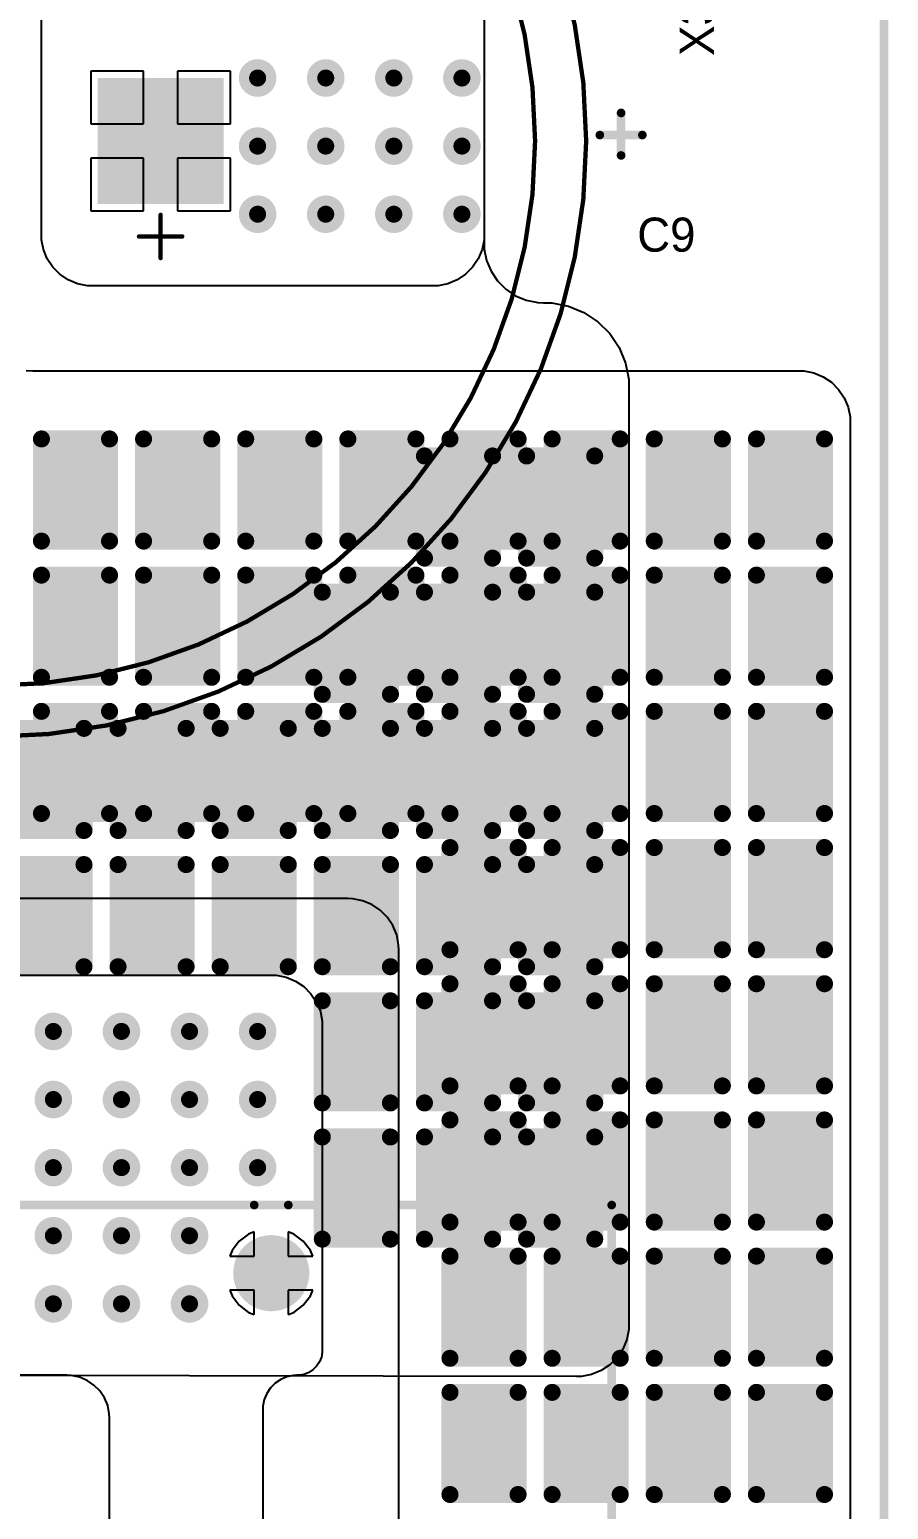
# Model space of a CAD drawing. Header units: millimetres. Extents: x 25 to 183, y 185 to 406.
# Drawn here: x 157.3 to 182.53, y 271.96 to 315.42 of the extents above; entities that cross this region are included whole.
import ezdxf

# ---------------------------------------------------------------- set-up
doc = ezdxf.new("R2010")
doc.units = ezdxf.units.MM
for name, color, linetype in [('BottomLayer', 5, 'Continuous'), ('BottomSolder', 6, 'Continuous'), ('Mechanical1', 6, 'Continuous'), ('Mechanical13', 56, 'Continuous'), ('MultiLayer', 9, 'Continuous'), ('PadHoleLayer', 156, 'Continuous'), ('TopLayer', 1, 'Continuous'), ('TopOverlay', 2, 'Continuous'), ('TopSolder', 216, 'Continuous'), ('ViaHoleLayer', 16, 'Continuous')]:
    doc.layers.add(name, color=color, linetype=linetype)

# ---------------------------------------------------------------- blocks, each defined once
blk = doc.blocks.new('MKP_W20_H39_5_L41_5_LS37_5_1872')
at = {"layer": 'BottomLayer', "const_width": 1.016}
for points in [[(-0.508, 0, 1), (0.508, 0, 1)], [(36.992, 0, 1), (38.008, 0, 1)]]:
    blk.add_lwpolyline(points, format="xyb", close=True, dxfattribs=at)
at = {"layer": 'BottomSolder', "const_width": 1.118}
for points in [[(-0.559, 0, 1), (0.559, 0, 1)], [(36.941, 0, 1), (38.059, 0, 1)]]:
    blk.add_lwpolyline(points, format="xyb", close=True, dxfattribs=at)
at = {"layer": 'Mechanical13', "const_width": 0.254}
for points in [[(39.5, 10), (-2, 10)], [(-2, 0.501), (-2, 10)], [(39.5, -10), (39.5, 10)], [(-2, -10), (-2, 0.501)], [(39.5, -10), (-2, -10)]]:
    blk.add_lwpolyline(points, dxfattribs=at)
at = {"layer": 'Mechanical13', "const_width": 0.127}
for points in [[(-2.064, 10, 1), (-1.937, 10, 1)], [(-2.064, 10, 1), (-1.937, 10, 1)], [(39.436, 10, 1), (39.563, 10, 1)], [(39.436, 10, 1), (39.563, 10, 1)], [(-2.064, 0.501, 1), (-1.937, 0.501, 1)], [(-2.064, 0.501, 1), (-1.937, 0.501, 1)], [(-2.064, -10, 1), (-1.937, -10, 1)], [(-2.064, -10, 1), (-1.937, -10, 1)], [(39.436, -10, 1), (39.563, -10, 1)], [(39.436, -10, 1), (39.563, -10, 1)]]:
    blk.add_lwpolyline(points, format="xyb", close=True, dxfattribs=at)
at = {"layer": 'MultiLayer', "const_width": 1.016}
for points in [[(-0.508, 0, 1), (0.508, 0, 1)], [(36.992, 0, 1), (38.008, 0, 1)]]:
    blk.add_lwpolyline(points, format="xyb", close=True, dxfattribs=at)
at = {"layer": 'PadHoleLayer', "const_width": 0.6}
for points in [[(-0.3, 0, 1), (0.3, 0, 1)], [(37.2, 0, 1), (37.8, 0, 1)]]:
    blk.add_lwpolyline(points, format="xyb", close=True, dxfattribs=at)
at = {"layer": 'TopLayer', "const_width": 1.016}
for points in [[(-0.508, 0, 1), (0.508, 0, 1)], [(36.992, 0, 1), (38.008, 0, 1)]]:
    blk.add_lwpolyline(points, format="xyb", close=True, dxfattribs=at)
at = {"layer": 'TopOverlay', "const_width": 0.254}
for points in [[(39.5, 10), (-2, 10)], [(-2, -0.501), (-2, 10)], [(39.5, -10), (39.5, 10)], [(-2, -10), (-2, -0.501)], [(39.5, -10), (-2, -10)]]:
    blk.add_lwpolyline(points, dxfattribs=at)
at = {"layer": 'TopOverlay', "const_width": 0.127}
for points in [[(-2.064, 10, 1), (-1.937, 10, 1)], [(-2.064, 10, 1), (-1.937, 10, 1)], [(39.436, 10, 1), (39.563, 10, 1)], [(39.436, 10, 1), (39.563, 10, 1)], [(-2.064, -0.501, 1), (-1.937, -0.501, 1)], [(-2.064, -0.501, 1), (-1.937, -0.501, 1)], [(-2.064, -10, 1), (-1.937, -10, 1)], [(-2.064, -10, 1), (-1.937, -10, 1)], [(39.436, -10, 1), (39.563, -10, 1)], [(39.436, -10, 1), (39.563, -10, 1)]]:
    blk.add_lwpolyline(points, format="xyb", close=True, dxfattribs=at)
at = {"layer": 'TopSolder', "const_width": 1.118}
for points in [[(-0.559, 0, 1), (0.559, 0, 1)], [(36.941, 0, 1), (38.059, 0, 1)]]:
    blk.add_lwpolyline(points, format="xyb", close=True, dxfattribs=at)
blk = doc.blocks.new('EL_D35_H45_LS10_1875')
at = {"layer": 'BottomLayer', "const_width": 1.75}
blk.add_lwpolyline([(9.125, 0, 1), (10.875, 0, 1)], format="xyb", close=True, dxfattribs=at)
at = {"layer": 'BottomLayer'}
blk.add_solid([(-1.75, -1.75), (1.75, -1.75), (-1.75, 1.75), (1.75, 1.75)], dxfattribs=at)
at = {"layer": 'BottomSolder', "const_width": 1.852}
blk.add_lwpolyline([(9.074, 0, 1), (10.926, 0, 1)], format="xyb", close=True, dxfattribs=at)
at = {"layer": 'BottomSolder'}
blk.add_solid([(-1.852, -1.852), (1.852, -1.852), (-1.852, 1.852), (1.852, 1.852)], dxfattribs=at)
at = {"layer": 'Mechanical13'}
for points, const_width in [([(22.5, 0, 1), (-12.5, 0, 1)], 0.127), ([(22.5, 0, 1), (-12.5, 0, 1)], 0.127), ([(21, 0, 1), (-11, 0, 1)], 0.127), ([(-12.532, 0, 1), (-12.468, 0, 1)], 0.0635), ([(-12.532, 0, 1), (-12.468, 0, 1)], 0.0635), ([(-11.032, 0, 1), (-10.968, 0, 1)], 0.0635), ([(20.968, 0, 1), (21.032, 0, 1)], 0.0635), ([(22.468, 0, 1), (22.532, 0, 1)], 0.0635), ([(22.468, 0, 1), (22.532, 0, 1)], 0.0635)]:
    blk.add_lwpolyline(points, format="xyb", close=True, dxfattribs=dict(at, const_width=const_width))
at = {"layer": 'MultiLayer', "const_width": 1.75}
blk.add_lwpolyline([(9.125, 0, 1), (10.875, 0, 1)], format="xyb", close=True, dxfattribs=at)
at = {"layer": 'MultiLayer'}
blk.add_solid([(-1.75, -1.75), (1.75, -1.75), (-1.75, 1.75), (1.75, 1.75)], dxfattribs=at)
at = {"layer": 'PadHoleLayer', "const_width": 1.1}
for points in [[(-0.55, 0, 1), (0.55, 0, 1)], [(9.45, 0, 1), (10.55, 0, 1)]]:
    blk.add_lwpolyline(points, format="xyb", close=True, dxfattribs=at)
at = {"layer": 'TopLayer', "const_width": 1.75}
blk.add_lwpolyline([(9.125, 0, 1), (10.875, 0, 1)], format="xyb", close=True, dxfattribs=at)
at = {"layer": 'TopLayer'}
blk.add_solid([(-1.75, -1.75), (1.75, -1.75), (-1.75, 1.75), (1.75, 1.75)], dxfattribs=at)
at = {"layer": 'TopOverlay'}
for points, const_width in [([(22.5, 0, 1), (-12.5, 0, 1)], 0.127), ([(-0.032, 3.438, 1), (0.032, 3.438, 1)], 0.0635), ([(-0.667, 2.803, 1), (-0.603, 2.803, 1)], 0.0635), ([(0.603, 2.803, 1), (0.667, 2.803, 1)], 0.0635), ([(-0.032, 2.168, 1), (0.032, 2.168, 1)], 0.0635), ([(-13.589, 0.425, 1), (-13.462, 0.425, 1)], 0.127), ([(-12.532, 0, 1), (-12.468, 0, 1)], 0.0635), ([(22.468, 0, 1), (22.532, 0, 1)], 0.0635), ([(-14.214, -0.175, 1), (-14.087, -0.175, 1)], 0.127), ([(-12.964, -0.175, 1), (-12.837, -0.175, 1)], 0.127), ([(-13.589, -0.825, 1), (-13.462, -0.825, 1)], 0.127)]:
    blk.add_lwpolyline(points, format="xyb", close=True, dxfattribs=dict(at, const_width=const_width))
for points, const_width in [([(0, 3.438), (0, 2.168)], 0.127), ([(0.635, 2.803), (-0.635, 2.803)], 0.127), ([(-13.525, 0.425), (-13.525, -0.825)], 0.254), ([(-12.9, -0.175), (-14.15, -0.175)], 0.254)]:
    blk.add_lwpolyline(points, dxfattribs=dict(at, const_width=const_width))
at = {"layer": 'TopSolder', "const_width": 1.852}
blk.add_lwpolyline([(9.074, 0, 1), (10.926, 0, 1)], format="xyb", close=True, dxfattribs=at)
at = {"layer": 'TopSolder'}
blk.add_solid([(-1.852, -1.852), (1.852, -1.852), (-1.852, 1.852), (1.852, 1.852)], dxfattribs=at)

msp = doc.modelspace()

# ---------------------------------------------------------------- linework, layer by layer
at = {"layer": 'BottomLayer'}
for p, q in [((170.65, 319.15), (170.65, 309.4)), ((157.65, 309.4), (157.65, 318.65)), ((157.65, 309.252), (157.65, 309.4)), ((157.708, 308.962), (157.65, 309.252)), ((170.65, 309.252), (170.592, 308.962)), ((170.65, 309.4), (170.65, 309.4)), ((170.65, 309.4), (170.65, 309.252)), ((157.821, 308.689), (157.708, 308.962)), ((157.985, 308.444), (157.821, 308.689)), ((170.479, 308.689), (170.315, 308.444)), ((170.592, 308.962), (170.479, 308.689)), ((158.194, 308.235), (157.985, 308.444)), ((158.439, 308.071), (158.194, 308.235)), ((170.106, 308.235), (169.861, 308.071)), ((170.315, 308.444), (170.106, 308.235)), ((158.712, 307.958), (158.439, 308.071)), ((159.002, 307.9), (158.712, 307.958)), ((159.15, 307.9), (159.002, 307.9)), ((169.298, 307.9), (159.15, 307.9)), ((169.588, 307.958), (169.298, 307.9)), ((169.861, 308.071), (169.588, 307.958)), ((157.204, 305.41), (157.4, 305.4)), ((157.4, 305.4), (179.899, 305.4)), ((179.899, 305.4), (179.899, 305.399)), ((179.899, 305.399), (179.899, 305.399)), ((179.899, 305.399), (180.047, 305.399)), ((180.047, 305.399), (180.337, 305.342)), ((180.337, 305.342), (180.61, 305.229)), ((180.61, 305.229), (180.856, 305.065)), ((180.856, 305.065), (181.065, 304.856)), ((181.065, 304.856), (181.229, 304.611)), ((181.229, 304.611), (181.342, 304.338)), ((181.342, 304.338), (181.4, 304.048)), ((181.4, 304.048), (181.4, 303.9)), ((181.4, 303.9), (181.4, 238.65)), ((166.65, 289.9), (146.15, 289.9)), ((166.797, 289.893), (166.65, 289.9)), ((167.085, 289.835), (166.797, 289.893)), ((167.357, 289.723), (167.085, 289.835)), ((167.602, 289.559), (167.357, 289.723)), ((167.809, 289.351), (167.602, 289.559)), ((167.973, 289.107), (167.809, 289.351)), ((168.085, 288.835), (167.973, 289.107)), ((168.142, 288.546), (168.085, 288.835)), ((168.149, 288.401), (168.142, 288.546)), ((168.15, 288.4), (168.149, 288.401)), ((168.15, 250.9), (168.15, 288.4)), ((168.15, 288.4), (168.15, 288.4)), ((144.107, 287.65), (164.4, 287.65)), ((164.4, 287.65), (164.4, 287.65)), ((164.4, 287.65), (164.4, 287.65)), ((164.4, 287.65), (164.548, 287.65)), ((164.548, 287.65), (164.838, 287.592)), ((164.838, 287.592), (165.111, 287.479)), ((165.111, 287.479), (165.356, 287.315)), ((165.356, 287.315), (165.565, 287.106)), ((165.565, 287.106), (165.729, 286.861)), ((165.729, 286.861), (165.842, 286.588)), ((165.842, 286.588), (165.9, 286.298)), ((165.9, 286.298), (165.9, 286.15)), ((165.9, 286.15), (165.9, 276.65)), ((165.871, 276.431), (165.815, 276.295)), ((165.9, 276.576), (165.871, 276.431)), ((165.9, 276.65), (165.9, 276.65)), ((165.9, 276.65), (165.9, 276.576)), ((165.505, 275.985), (165.369, 275.929)), ((165.628, 276.067), (165.505, 275.985)), ((165.733, 276.172), (165.628, 276.067)), ((165.815, 276.295), (165.733, 276.172)), ((158.4, 275.9), (139.9, 275.9)), ((158.523, 275.894), (158.4, 275.9)), ((158.763, 275.846), (158.523, 275.894)), ((158.989, 275.752), (158.763, 275.846)), ((159.193, 275.616), (158.989, 275.752)), ((159.366, 275.443), (159.193, 275.616)), ((164.377, 275.534), (164.268, 275.371)), ((164.516, 275.673), (164.377, 275.534)), ((164.679, 275.782), (164.516, 275.673)), ((164.86, 275.857), (164.679, 275.782)), ((165.052, 275.895), (164.86, 275.857)), ((165.15, 275.9), (165.052, 275.895)), ((165.224, 275.9), (165.15, 275.9)), ((165.15, 275.9), (165.15, 275.9)), ((165.369, 275.929), (165.224, 275.9)), ((159.502, 275.239), (159.366, 275.443)), ((159.596, 275.013), (159.502, 275.239)), ((164.193, 275.19), (164.155, 274.998)), ((164.268, 275.371), (164.193, 275.19)), ((159.644, 274.773), (159.596, 275.013)), ((159.65, 274.65), (159.644, 274.773)), ((164.155, 274.998), (164.15, 274.9)), ((164.15, 274.9), (164.15, 262.15)), ((159.65, 262.15), (159.65, 274.65)), ((159.65, 274.65), (159.65, 274.65)), ((159.65, 274.65), (159.65, 274.65))]:
    msp.add_line(p, q, dxfattribs=at)
at = {"layer": 'BottomLayer', "const_width": 0.45}
for points in [[(163.775, 314, 1), (164.225, 314, 1)], [(165.775, 314, 1), (166.225, 314, 1)], [(167.775, 314, 1), (168.225, 314, 1)], [(169.775, 314, 1), (170.225, 314, 1)], [(163.775, 312, 1), (164.225, 312, 1)], [(165.775, 312, 1), (166.225, 312, 1)], [(167.775, 312, 1), (168.225, 312, 1)], [(169.775, 312, 1), (170.225, 312, 1)], [(163.775, 310, 1), (164.225, 310, 1)], [(165.775, 310, 1), (166.225, 310, 1)], [(167.775, 310, 1), (168.225, 310, 1)], [(169.775, 310, 1), (170.225, 310, 1)], [(157.775, 286, 1), (158.225, 286, 1)], [(159.775, 286, 1), (160.225, 286, 1)], [(161.775, 286, 1), (162.225, 286, 1)], [(163.775, 286, 1), (164.225, 286, 1)], [(157.775, 284, 1), (158.225, 284, 1)], [(159.775, 284, 1), (160.225, 284, 1)], [(161.775, 284, 1), (162.225, 284, 1)], [(163.775, 284, 1), (164.225, 284, 1)], [(157.775, 282, 1), (158.225, 282, 1)], [(159.775, 282, 1), (160.225, 282, 1)], [(161.775, 282, 1), (162.225, 282, 1)], [(163.775, 282, 1), (164.225, 282, 1)], [(157.775, 280, 1), (158.225, 280, 1)], [(159.775, 280, 1), (160.225, 280, 1)], [(161.775, 280, 1), (162.225, 280, 1)], [(157.775, 278, 1), (158.225, 278, 1)], [(159.775, 278, 1), (160.225, 278, 1)], [(161.775, 278, 1), (162.225, 278, 1)]]:
    msp.add_lwpolyline(points, format="xyb", close=True, dxfattribs=at)
at = {"layer": 'BottomSolder'}
for points, const_width in [([(163.724, 314, 1), (164.276, 314, 1)], 0.552), ([(165.724, 314, 1), (166.276, 314, 1)], 0.552), ([(167.724, 314, 1), (168.276, 314, 1)], 0.552), ([(169.724, 314, 1), (170.276, 314, 1)], 0.552), ([(163.724, 312, 1), (164.276, 312, 1)], 0.552), ([(165.724, 312, 1), (166.276, 312, 1)], 0.552), ([(167.724, 312, 1), (168.276, 312, 1)], 0.552), ([(169.724, 312, 1), (170.276, 312, 1)], 0.552), ([(163.724, 310, 1), (164.276, 310, 1)], 0.552), ([(165.724, 310, 1), (166.276, 310, 1)], 0.552), ([(167.724, 310, 1), (168.276, 310, 1)], 0.552), ([(169.724, 310, 1), (170.276, 310, 1)], 0.552), ([(157.525, 303.4, 1), (157.775, 303.4, 1)], 0.25), ([(159.525, 303.4, 1), (159.775, 303.4, 1)], 0.25), ([(160.525, 303.4, 1), (160.775, 303.4, 1)], 0.25), ([(162.525, 303.4, 1), (162.775, 303.4, 1)], 0.25), ([(163.525, 303.4, 1), (163.775, 303.4, 1)], 0.25), ([(165.525, 303.4, 1), (165.775, 303.4, 1)], 0.25), ([(166.525, 303.4, 1), (166.775, 303.4, 1)], 0.25), ([(168.525, 303.4, 1), (168.775, 303.4, 1)], 0.25), ([(169.525, 303.4, 1), (169.775, 303.4, 1)], 0.25), ([(171.525, 303.4, 1), (171.775, 303.4, 1)], 0.25), ([(172.525, 303.4, 1), (172.775, 303.4, 1)], 0.25), ([(174.525, 303.4, 1), (174.775, 303.4, 1)], 0.25), ([(175.525, 303.4, 1), (175.775, 303.4, 1)], 0.25), ([(177.525, 303.4, 1), (177.775, 303.4, 1)], 0.25), ([(178.525, 303.4, 1), (178.775, 303.4, 1)], 0.25), ([(180.525, 303.4, 1), (180.775, 303.4, 1)], 0.25), ([(157.525, 300.4, 1), (157.775, 300.4, 1)], 0.25), ([(159.525, 300.4, 1), (159.775, 300.4, 1)], 0.25), ([(160.525, 300.4, 1), (160.775, 300.4, 1)], 0.25), ([(162.525, 300.4, 1), (162.775, 300.4, 1)], 0.25), ([(163.525, 300.4, 1), (163.775, 300.4, 1)], 0.25), ([(165.525, 300.4, 1), (165.775, 300.4, 1)], 0.25), ([(166.525, 300.4, 1), (166.775, 300.4, 1)], 0.25), ([(168.525, 300.4, 1), (168.775, 300.4, 1)], 0.25), ([(169.525, 300.4, 1), (169.775, 300.4, 1)], 0.25), ([(171.525, 300.4, 1), (171.775, 300.4, 1)], 0.25), ([(172.525, 300.4, 1), (172.775, 300.4, 1)], 0.25), ([(174.525, 300.4, 1), (174.775, 300.4, 1)], 0.25), ([(175.525, 300.4, 1), (175.775, 300.4, 1)], 0.25), ([(177.525, 300.4, 1), (177.775, 300.4, 1)], 0.25), ([(178.525, 300.4, 1), (178.775, 300.4, 1)], 0.25), ([(180.525, 300.4, 1), (180.775, 300.4, 1)], 0.25), ([(157.525, 299.4, 1), (157.775, 299.4, 1)], 0.25), ([(159.525, 299.4, 1), (159.775, 299.4, 1)], 0.25), ([(160.525, 299.4, 1), (160.775, 299.4, 1)], 0.25), ([(162.525, 299.4, 1), (162.775, 299.4, 1)], 0.25), ([(163.525, 299.4, 1), (163.775, 299.4, 1)], 0.25), ([(165.525, 299.4, 1), (165.775, 299.4, 1)], 0.25), ([(166.525, 299.4, 1), (166.775, 299.4, 1)], 0.25), ([(168.525, 299.4, 1), (168.775, 299.4, 1)], 0.25), ([(169.525, 299.4, 1), (169.775, 299.4, 1)], 0.25), ([(171.525, 299.4, 1), (171.775, 299.4, 1)], 0.25), ([(172.525, 299.4, 1), (172.775, 299.4, 1)], 0.25), ([(174.525, 299.4, 1), (174.775, 299.4, 1)], 0.25), ([(175.525, 299.4, 1), (175.775, 299.4, 1)], 0.25), ([(177.525, 299.4, 1), (177.775, 299.4, 1)], 0.25), ([(178.525, 299.4, 1), (178.775, 299.4, 1)], 0.25), ([(180.525, 299.4, 1), (180.775, 299.4, 1)], 0.25), ([(157.525, 296.4, 1), (157.775, 296.4, 1)], 0.25), ([(159.525, 296.4, 1), (159.775, 296.4, 1)], 0.25), ([(160.525, 296.4, 1), (160.775, 296.4, 1)], 0.25), ([(162.525, 296.4, 1), (162.775, 296.4, 1)], 0.25), ([(163.525, 296.4, 1), (163.775, 296.4, 1)], 0.25), ([(165.525, 296.4, 1), (165.775, 296.4, 1)], 0.25), ([(166.525, 296.4, 1), (166.775, 296.4, 1)], 0.25), ([(168.525, 296.4, 1), (168.775, 296.4, 1)], 0.25), ([(169.525, 296.4, 1), (169.775, 296.4, 1)], 0.25), ([(171.525, 296.4, 1), (171.775, 296.4, 1)], 0.25), ([(172.525, 296.4, 1), (172.775, 296.4, 1)], 0.25), ([(174.525, 296.4, 1), (174.775, 296.4, 1)], 0.25), ([(175.525, 296.4, 1), (175.775, 296.4, 1)], 0.25), ([(177.525, 296.4, 1), (177.775, 296.4, 1)], 0.25), ([(178.525, 296.4, 1), (178.775, 296.4, 1)], 0.25), ([(180.525, 296.4, 1), (180.775, 296.4, 1)], 0.25), ([(157.525, 295.4, 1), (157.775, 295.4, 1)], 0.25), ([(159.525, 295.4, 1), (159.775, 295.4, 1)], 0.25), ([(160.525, 295.4, 1), (160.775, 295.4, 1)], 0.25), ([(162.525, 295.4, 1), (162.775, 295.4, 1)], 0.25), ([(163.525, 295.4, 1), (163.775, 295.4, 1)], 0.25), ([(165.525, 295.4, 1), (165.775, 295.4, 1)], 0.25), ([(166.525, 295.4, 1), (166.775, 295.4, 1)], 0.25), ([(168.525, 295.4, 1), (168.775, 295.4, 1)], 0.25), ([(169.525, 295.4, 1), (169.775, 295.4, 1)], 0.25), ([(171.525, 295.4, 1), (171.775, 295.4, 1)], 0.25), ([(172.525, 295.4, 1), (172.775, 295.4, 1)], 0.25), ([(174.525, 295.4, 1), (174.775, 295.4, 1)], 0.25), ([(175.525, 295.4, 1), (175.775, 295.4, 1)], 0.25), ([(177.525, 295.4, 1), (177.775, 295.4, 1)], 0.25), ([(178.525, 295.4, 1), (178.775, 295.4, 1)], 0.25), ([(180.525, 295.4, 1), (180.775, 295.4, 1)], 0.25), ([(157.525, 292.4, 1), (157.775, 292.4, 1)], 0.25), ([(159.525, 292.4, 1), (159.775, 292.4, 1)], 0.25), ([(160.525, 292.4, 1), (160.775, 292.4, 1)], 0.25), ([(162.525, 292.4, 1), (162.775, 292.4, 1)], 0.25), ([(163.525, 292.4, 1), (163.775, 292.4, 1)], 0.25), ([(165.525, 292.4, 1), (165.775, 292.4, 1)], 0.25), ([(166.525, 292.4, 1), (166.775, 292.4, 1)], 0.25), ([(168.525, 292.4, 1), (168.775, 292.4, 1)], 0.25), ([(169.525, 292.4, 1), (169.775, 292.4, 1)], 0.25), ([(171.525, 292.4, 1), (171.775, 292.4, 1)], 0.25), ([(172.525, 292.4, 1), (172.775, 292.4, 1)], 0.25), ([(174.525, 292.4, 1), (174.775, 292.4, 1)], 0.25), ([(175.525, 292.4, 1), (175.775, 292.4, 1)], 0.25), ([(177.525, 292.4, 1), (177.775, 292.4, 1)], 0.25), ([(178.525, 292.4, 1), (178.775, 292.4, 1)], 0.25), ([(180.525, 292.4, 1), (180.775, 292.4, 1)], 0.25), ([(169.525, 291.4, 1), (169.775, 291.4, 1)], 0.25), ([(171.525, 291.4, 1), (171.775, 291.4, 1)], 0.25), ([(172.525, 291.4, 1), (172.775, 291.4, 1)], 0.25), ([(174.525, 291.4, 1), (174.775, 291.4, 1)], 0.25), ([(175.525, 291.4, 1), (175.775, 291.4, 1)], 0.25), ([(177.525, 291.4, 1), (177.775, 291.4, 1)], 0.25), ([(178.525, 291.4, 1), (178.775, 291.4, 1)], 0.25), ([(180.525, 291.4, 1), (180.775, 291.4, 1)], 0.25), ([(169.525, 288.4, 1), (169.775, 288.4, 1)], 0.25), ([(171.525, 288.4, 1), (171.775, 288.4, 1)], 0.25), ([(172.525, 288.4, 1), (172.775, 288.4, 1)], 0.25), ([(174.525, 288.4, 1), (174.775, 288.4, 1)], 0.25), ([(175.525, 288.4, 1), (175.775, 288.4, 1)], 0.25), ([(177.525, 288.4, 1), (177.775, 288.4, 1)], 0.25), ([(178.525, 288.4, 1), (178.775, 288.4, 1)], 0.25), ([(180.525, 288.4, 1), (180.775, 288.4, 1)], 0.25), ([(169.525, 287.4, 1), (169.775, 287.4, 1)], 0.25), ([(171.525, 287.4, 1), (171.775, 287.4, 1)], 0.25), ([(172.525, 287.4, 1), (172.775, 287.4, 1)], 0.25), ([(174.525, 287.4, 1), (174.775, 287.4, 1)], 0.25), ([(175.525, 287.4, 1), (175.775, 287.4, 1)], 0.25), ([(177.525, 287.4, 1), (177.775, 287.4, 1)], 0.25), ([(178.525, 287.4, 1), (178.775, 287.4, 1)], 0.25), ([(180.525, 287.4, 1), (180.775, 287.4, 1)], 0.25), ([(157.724, 286, 1), (158.276, 286, 1)], 0.552), ([(159.724, 286, 1), (160.276, 286, 1)], 0.552), ([(161.724, 286, 1), (162.276, 286, 1)], 0.552), ([(163.724, 286, 1), (164.276, 286, 1)], 0.552), ([(157.724, 284, 1), (158.276, 284, 1)], 0.552), ([(159.724, 284, 1), (160.276, 284, 1)], 0.552), ([(161.724, 284, 1), (162.276, 284, 1)], 0.552), ([(163.724, 284, 1), (164.276, 284, 1)], 0.552), ([(169.525, 284.4, 1), (169.775, 284.4, 1)], 0.25), ([(171.525, 284.4, 1), (171.775, 284.4, 1)], 0.25), ([(172.525, 284.4, 1), (172.775, 284.4, 1)], 0.25), ([(174.525, 284.4, 1), (174.775, 284.4, 1)], 0.25), ([(175.525, 284.4, 1), (175.775, 284.4, 1)], 0.25), ([(177.525, 284.4, 1), (177.775, 284.4, 1)], 0.25), ([(178.525, 284.4, 1), (178.775, 284.4, 1)], 0.25), ([(180.525, 284.4, 1), (180.775, 284.4, 1)], 0.25), ([(169.525, 283.4, 1), (169.775, 283.4, 1)], 0.25), ([(171.525, 283.4, 1), (171.775, 283.4, 1)], 0.25), ([(172.525, 283.4, 1), (172.775, 283.4, 1)], 0.25), ([(174.525, 283.4, 1), (174.775, 283.4, 1)], 0.25), ([(175.525, 283.4, 1), (175.775, 283.4, 1)], 0.25), ([(177.525, 283.4, 1), (177.775, 283.4, 1)], 0.25), ([(178.525, 283.4, 1), (178.775, 283.4, 1)], 0.25), ([(180.525, 283.4, 1), (180.775, 283.4, 1)], 0.25), ([(157.724, 282, 1), (158.276, 282, 1)], 0.552), ([(159.724, 282, 1), (160.276, 282, 1)], 0.552), ([(161.724, 282, 1), (162.276, 282, 1)], 0.552), ([(163.724, 282, 1), (164.276, 282, 1)], 0.552), ([(157.724, 280, 1), (158.276, 280, 1)], 0.552), ([(159.724, 280, 1), (160.276, 280, 1)], 0.552), ([(161.724, 280, 1), (162.276, 280, 1)], 0.552), ([(169.525, 280.4, 1), (169.775, 280.4, 1)], 0.25), ([(171.525, 280.4, 1), (171.775, 280.4, 1)], 0.25), ([(172.525, 280.4, 1), (172.775, 280.4, 1)], 0.25), ([(174.525, 280.4, 1), (174.775, 280.4, 1)], 0.25), ([(175.525, 280.4, 1), (175.775, 280.4, 1)], 0.25), ([(177.525, 280.4, 1), (177.775, 280.4, 1)], 0.25), ([(178.525, 280.4, 1), (178.775, 280.4, 1)], 0.25), ([(180.525, 280.4, 1), (180.775, 280.4, 1)], 0.25), ([(169.525, 279.4, 1), (169.775, 279.4, 1)], 0.25), ([(171.525, 279.4, 1), (171.775, 279.4, 1)], 0.25), ([(172.525, 279.4, 1), (172.775, 279.4, 1)], 0.25), ([(174.525, 279.4, 1), (174.775, 279.4, 1)], 0.25), ([(175.525, 279.4, 1), (175.775, 279.4, 1)], 0.25), ([(177.525, 279.4, 1), (177.775, 279.4, 1)], 0.25), ([(178.525, 279.4, 1), (178.775, 279.4, 1)], 0.25), ([(180.525, 279.4, 1), (180.775, 279.4, 1)], 0.25), ([(157.724, 278, 1), (158.276, 278, 1)], 0.552), ([(159.724, 278, 1), (160.276, 278, 1)], 0.552), ([(161.724, 278, 1), (162.276, 278, 1)], 0.552), ([(169.525, 276.4, 1), (169.775, 276.4, 1)], 0.25), ([(171.525, 276.4, 1), (171.775, 276.4, 1)], 0.25), ([(172.525, 276.4, 1), (172.775, 276.4, 1)], 0.25), ([(174.525, 276.4, 1), (174.775, 276.4, 1)], 0.25), ([(175.525, 276.4, 1), (175.775, 276.4, 1)], 0.25), ([(177.525, 276.4, 1), (177.775, 276.4, 1)], 0.25), ([(178.525, 276.4, 1), (178.775, 276.4, 1)], 0.25), ([(180.525, 276.4, 1), (180.775, 276.4, 1)], 0.25), ([(169.525, 275.4, 1), (169.775, 275.4, 1)], 0.25), ([(171.525, 275.4, 1), (171.775, 275.4, 1)], 0.25), ([(172.525, 275.4, 1), (172.775, 275.4, 1)], 0.25), ([(174.525, 275.4, 1), (174.775, 275.4, 1)], 0.25), ([(175.525, 275.4, 1), (175.775, 275.4, 1)], 0.25), ([(177.525, 275.4, 1), (177.775, 275.4, 1)], 0.25), ([(178.525, 275.4, 1), (178.775, 275.4, 1)], 0.25), ([(180.525, 275.4, 1), (180.775, 275.4, 1)], 0.25), ([(169.525, 272.4, 1), (169.775, 272.4, 1)], 0.25), ([(171.525, 272.4, 1), (171.775, 272.4, 1)], 0.25), ([(172.525, 272.4, 1), (172.775, 272.4, 1)], 0.25), ([(174.525, 272.4, 1), (174.775, 272.4, 1)], 0.25), ([(175.525, 272.4, 1), (175.775, 272.4, 1)], 0.25), ([(177.525, 272.4, 1), (177.775, 272.4, 1)], 0.25), ([(178.525, 272.4, 1), (178.775, 272.4, 1)], 0.25), ([(180.525, 272.4, 1), (180.775, 272.4, 1)], 0.25)]:
    msp.add_lwpolyline(points, format="xyb", close=True, dxfattribs=dict(at, const_width=const_width))
for points in [[(159.9, 300.4), (159.9, 303.4), (157.4, 300.4), (157.4, 303.4)], [(159.65, 300.15), (159.65, 303.65), (157.65, 300.15), (157.65, 303.65)], [(162.9, 300.4), (162.9, 303.4), (160.4, 300.4), (160.4, 303.4)], [(162.65, 300.15), (162.65, 303.65), (160.65, 300.15), (160.65, 303.65)], [(165.9, 300.4), (165.9, 303.4), (163.4, 300.4), (163.4, 303.4)], [(165.65, 300.15), (165.65, 303.65), (163.65, 300.15), (163.65, 303.65)], [(168.9, 300.4), (168.9, 303.4), (166.4, 300.4), (166.4, 303.4)], [(168.65, 300.15), (168.65, 303.65), (166.65, 300.15), (166.65, 303.65)], [(171.9, 300.4), (171.9, 303.4), (169.4, 300.4), (169.4, 303.4)], [(171.65, 300.15), (171.65, 303.65), (169.65, 300.15), (169.65, 303.65)], [(174.9, 300.4), (174.9, 303.4), (172.4, 300.4), (172.4, 303.4)], [(174.65, 300.15), (174.65, 303.65), (172.65, 300.15), (172.65, 303.65)], [(177.9, 300.4), (177.9, 303.4), (175.4, 300.4), (175.4, 303.4)], [(177.65, 300.15), (177.65, 303.65), (175.65, 300.15), (175.65, 303.65)], [(180.9, 300.4), (180.9, 303.4), (178.4, 300.4), (178.4, 303.4)], [(180.65, 300.15), (180.65, 303.65), (178.65, 300.15), (178.65, 303.65)], [(159.65, 296.15), (159.65, 299.65), (157.65, 296.15), (157.65, 299.65)], [(162.65, 296.15), (162.65, 299.65), (160.65, 296.15), (160.65, 299.65)], [(165.65, 296.15), (165.65, 299.65), (163.65, 296.15), (163.65, 299.65)], [(168.65, 296.15), (168.65, 299.65), (166.65, 296.15), (166.65, 299.65)], [(171.65, 296.15), (171.65, 299.65), (169.65, 296.15), (169.65, 299.65)], [(174.65, 296.15), (174.65, 299.65), (172.65, 296.15), (172.65, 299.65)], [(177.65, 296.15), (177.65, 299.65), (175.65, 296.15), (175.65, 299.65)], [(180.65, 296.15), (180.65, 299.65), (178.65, 296.15), (178.65, 299.65)], [(159.9, 296.4), (159.9, 299.4), (157.4, 296.4), (157.4, 299.4)], [(162.9, 296.4), (162.9, 299.4), (160.4, 296.4), (160.4, 299.4)], [(165.9, 296.4), (165.9, 299.4), (163.4, 296.4), (163.4, 299.4)], [(168.9, 296.4), (168.9, 299.4), (166.4, 296.4), (166.4, 299.4)], [(171.9, 296.4), (171.9, 299.4), (169.4, 296.4), (169.4, 299.4)], [(174.9, 296.4), (174.9, 299.4), (172.4, 296.4), (172.4, 299.4)], [(177.9, 296.4), (177.9, 299.4), (175.4, 296.4), (175.4, 299.4)], [(180.9, 296.4), (180.9, 299.4), (178.4, 296.4), (178.4, 299.4)], [(159.65, 292.15), (159.65, 295.65), (157.65, 292.15), (157.65, 295.65)], [(162.65, 292.15), (162.65, 295.65), (160.65, 292.15), (160.65, 295.65)], [(165.65, 292.15), (165.65, 295.65), (163.65, 292.15), (163.65, 295.65)], [(168.65, 292.15), (168.65, 295.65), (166.65, 292.15), (166.65, 295.65)], [(171.65, 292.15), (171.65, 295.65), (169.65, 292.15), (169.65, 295.65)], [(174.65, 292.15), (174.65, 295.65), (172.65, 292.15), (172.65, 295.65)], [(177.65, 292.15), (177.65, 295.65), (175.65, 292.15), (175.65, 295.65)], [(180.65, 292.15), (180.65, 295.65), (178.65, 292.15), (178.65, 295.65)], [(159.9, 292.4), (159.9, 295.4), (157.4, 292.4), (157.4, 295.4)], [(162.9, 292.4), (162.9, 295.4), (160.4, 292.4), (160.4, 295.4)], [(165.9, 292.4), (165.9, 295.4), (163.4, 292.4), (163.4, 295.4)], [(168.9, 292.4), (168.9, 295.4), (166.4, 292.4), (166.4, 295.4)], [(171.9, 292.4), (171.9, 295.4), (169.4, 292.4), (169.4, 295.4)], [(174.9, 292.4), (174.9, 295.4), (172.4, 292.4), (172.4, 295.4)], [(177.9, 292.4), (177.9, 295.4), (175.4, 292.4), (175.4, 295.4)], [(180.9, 292.4), (180.9, 295.4), (178.4, 292.4), (178.4, 295.4)], [(171.65, 288.15), (171.65, 291.65), (169.65, 288.15), (169.65, 291.65)], [(174.65, 288.15), (174.65, 291.65), (172.65, 288.15), (172.65, 291.65)], [(177.65, 288.15), (177.65, 291.65), (175.65, 288.15), (175.65, 291.65)], [(180.65, 288.15), (180.65, 291.65), (178.65, 288.15), (178.65, 291.65)], [(171.9, 288.4), (171.9, 291.4), (169.4, 288.4), (169.4, 291.4)], [(174.9, 288.4), (174.9, 291.4), (172.4, 288.4), (172.4, 291.4)], [(177.9, 288.4), (177.9, 291.4), (175.4, 288.4), (175.4, 291.4)], [(180.9, 288.4), (180.9, 291.4), (178.4, 288.4), (178.4, 291.4)], [(171.9, 284.4), (171.9, 287.4), (169.4, 284.4), (169.4, 287.4)], [(171.65, 284.15), (171.65, 287.65), (169.65, 284.15), (169.65, 287.65)], [(174.9, 284.4), (174.9, 287.4), (172.4, 284.4), (172.4, 287.4)], [(174.65, 284.15), (174.65, 287.65), (172.65, 284.15), (172.65, 287.65)], [(177.9, 284.4), (177.9, 287.4), (175.4, 284.4), (175.4, 287.4)], [(177.65, 284.15), (177.65, 287.65), (175.65, 284.15), (175.65, 287.65)], [(180.9, 284.4), (180.9, 287.4), (178.4, 284.4), (178.4, 287.4)], [(180.65, 284.15), (180.65, 287.65), (178.65, 284.15), (178.65, 287.65)], [(171.9, 280.4), (171.9, 283.4), (169.4, 280.4), (169.4, 283.4)], [(171.65, 280.15), (171.65, 283.65), (169.65, 280.15), (169.65, 283.65)], [(174.9, 280.4), (174.9, 283.4), (172.4, 280.4), (172.4, 283.4)], [(174.65, 280.15), (174.65, 283.65), (172.65, 280.15), (172.65, 283.65)], [(177.9, 280.4), (177.9, 283.4), (175.4, 280.4), (175.4, 283.4)], [(177.65, 280.15), (177.65, 283.65), (175.65, 280.15), (175.65, 283.65)], [(180.9, 280.4), (180.9, 283.4), (178.4, 280.4), (178.4, 283.4)], [(180.65, 280.15), (180.65, 283.65), (178.65, 280.15), (178.65, 283.65)], [(171.65, 276.15), (171.65, 279.65), (169.65, 276.15), (169.65, 279.65)], [(174.65, 276.15), (174.65, 279.65), (172.65, 276.15), (172.65, 279.65)], [(177.65, 276.15), (177.65, 279.65), (175.65, 276.15), (175.65, 279.65)], [(180.65, 276.15), (180.65, 279.65), (178.65, 276.15), (178.65, 279.65)], [(171.9, 276.4), (171.9, 279.4), (169.4, 276.4), (169.4, 279.4)], [(174.9, 276.4), (174.9, 279.4), (172.4, 276.4), (172.4, 279.4)], [(177.9, 276.4), (177.9, 279.4), (175.4, 276.4), (175.4, 279.4)], [(180.9, 276.4), (180.9, 279.4), (178.4, 276.4), (178.4, 279.4)], [(171.65, 272.15), (171.65, 275.65), (169.65, 272.15), (169.65, 275.65)], [(174.65, 272.15), (174.65, 275.65), (172.65, 272.15), (172.65, 275.65)], [(177.65, 272.15), (177.65, 275.65), (175.65, 272.15), (175.65, 275.65)], [(180.65, 272.15), (180.65, 275.65), (178.65, 272.15), (178.65, 275.65)], [(171.9, 272.4), (171.9, 275.4), (169.4, 272.4), (169.4, 275.4)], [(174.9, 272.4), (174.9, 275.4), (172.4, 272.4), (172.4, 275.4)], [(177.9, 272.4), (177.9, 275.4), (175.4, 272.4), (175.4, 275.4)], [(180.9, 272.4), (180.9, 275.4), (178.4, 272.4), (178.4, 275.4)]]:
    msp.add_solid(points, dxfattribs=at)
at = {"layer": 'Mechanical1', "const_width": 0.254}
msp.add_lwpolyline([(182.4, 195.4), (182.4, 395.4)], dxfattribs=at)
at = {"layer": 'MultiLayer', "const_width": 0.45}
for points in [[(163.775, 314, 1), (164.225, 314, 1)], [(165.775, 314, 1), (166.225, 314, 1)], [(167.775, 314, 1), (168.225, 314, 1)], [(169.775, 314, 1), (170.225, 314, 1)], [(163.775, 312, 1), (164.225, 312, 1)], [(165.775, 312, 1), (166.225, 312, 1)], [(167.775, 312, 1), (168.225, 312, 1)], [(169.775, 312, 1), (170.225, 312, 1)], [(163.775, 310, 1), (164.225, 310, 1)], [(165.775, 310, 1), (166.225, 310, 1)], [(167.775, 310, 1), (168.225, 310, 1)], [(169.775, 310, 1), (170.225, 310, 1)], [(157.775, 286, 1), (158.225, 286, 1)], [(159.775, 286, 1), (160.225, 286, 1)], [(161.775, 286, 1), (162.225, 286, 1)], [(163.775, 286, 1), (164.225, 286, 1)], [(157.775, 284, 1), (158.225, 284, 1)], [(159.775, 284, 1), (160.225, 284, 1)], [(161.775, 284, 1), (162.225, 284, 1)], [(163.775, 284, 1), (164.225, 284, 1)], [(157.775, 282, 1), (158.225, 282, 1)], [(159.775, 282, 1), (160.225, 282, 1)], [(161.775, 282, 1), (162.225, 282, 1)], [(163.775, 282, 1), (164.225, 282, 1)], [(157.775, 280, 1), (158.225, 280, 1)], [(159.775, 280, 1), (160.225, 280, 1)], [(161.775, 280, 1), (162.225, 280, 1)], [(157.775, 278, 1), (158.225, 278, 1)], [(159.775, 278, 1), (160.225, 278, 1)], [(161.775, 278, 1), (162.225, 278, 1)]]:
    msp.add_lwpolyline(points, format="xyb", close=True, dxfattribs=at)
at = {"layer": 'TopLayer'}
for p, q in [((170.65, 328.15), (170.65, 309.15)), ((160.65, 314.2), (159.1, 314.2)), ((159.1, 314.2), (159.1, 312.65)), ((160.65, 312.65), (160.65, 314.2)), ((163.2, 314.2), (161.65, 314.2)), ((161.65, 314.2), (161.65, 312.65)), ((163.2, 312.65), (163.2, 314.2)), ((159.1, 312.65), (160.65, 312.65)), ((161.65, 312.65), (163.2, 312.65)), ((160.65, 311.65), (159.1, 311.65)), ((159.1, 311.65), (159.1, 310.1)), ((160.65, 310.1), (160.65, 311.65)), ((163.2, 311.65), (161.65, 311.65)), ((161.65, 311.65), (161.65, 310.1)), ((163.2, 310.1), (163.2, 311.65)), ((159.1, 310.1), (160.65, 310.1)), ((161.65, 310.1), (163.2, 310.1)), ((170.65, 309.15), (170.658, 308.978)), ((170.658, 308.978), (170.725, 308.642)), ((170.725, 308.642), (170.856, 308.325)), ((170.856, 308.325), (171.047, 308.04)), ((171.047, 308.04), (171.29, 307.797)), ((171.29, 307.797), (171.575, 307.606)), ((171.575, 307.606), (171.892, 307.475)), ((171.892, 307.475), (172.228, 307.408)), ((172.228, 307.408), (172.4, 307.4)), ((172.4, 307.4), (172.4, 307.4)), ((172.4, 307.4), (172.4, 307.4)), ((172.4, 307.4), (172.646, 307.4)), ((172.646, 307.4), (173.129, 307.304)), ((173.129, 307.304), (173.584, 307.116)), ((173.584, 307.116), (173.994, 306.842)), ((173.994, 306.842), (174.342, 306.494)), ((174.342, 306.494), (174.616, 306.084)), ((174.616, 306.084), (174.804, 305.629)), ((174.804, 305.629), (174.9, 305.146)), ((174.9, 305.146), (174.9, 304.9)), ((174.9, 304.9), (174.9, 303.9)), ((174.9, 303.9), (174.9, 277.399)), ((163.736, 280.05), (163.461, 279.839)), ((163.9, 280.117), (163.736, 280.05)), ((163.9, 279.4), (163.9, 280.117)), ((165.064, 280.05), (164.9, 280.117)), ((164.9, 280.117), (164.9, 279.4)), ((165.339, 279.839), (165.064, 280.05)), ((163.25, 279.564), (163.183, 279.4)), ((163.461, 279.839), (163.25, 279.564)), ((165.55, 279.564), (165.339, 279.839)), ((165.617, 279.4), (165.55, 279.564)), ((163.183, 279.4), (163.9, 279.4)), ((164.9, 279.4), (165.617, 279.4)), ((163.9, 278.4), (163.183, 278.4)), ((163.183, 278.4), (163.25, 278.236)), ((163.25, 278.236), (163.461, 277.961)), ((163.9, 277.683), (163.9, 278.4)), ((165.617, 278.4), (164.9, 278.4)), ((164.9, 278.4), (164.9, 277.683)), ((165.339, 277.961), (165.55, 278.236)), ((165.55, 278.236), (165.617, 278.4)), ((163.461, 277.961), (163.736, 277.75)), ((163.736, 277.75), (163.9, 277.683)), ((164.9, 277.683), (165.064, 277.75)), ((165.064, 277.75), (165.339, 277.961)), ((174.9, 277.399), (174.9, 277.399)), ((174.9, 277.399), (174.9, 277.247)), ((174.841, 276.95), (174.725, 276.671)), ((174.9, 277.247), (174.841, 276.95)), ((174.556, 276.419), (174.342, 276.205)), ((174.725, 276.671), (174.556, 276.419)), ((174.09, 276.037), (173.81, 275.922)), ((174.342, 276.205), (174.09, 276.037)), ((173.362, 275.863), (143.881, 275.918)), ((173.513, 275.863), (173.362, 275.863)), ((173.81, 275.922), (173.513, 275.863))]:
    msp.add_line(p, q, dxfattribs=at)
at = {"layer": 'TopLayer', "const_width": 0.45}
for points in [[(163.775, 314, 1), (164.225, 314, 1)], [(165.775, 314, 1), (166.225, 314, 1)], [(167.775, 314, 1), (168.225, 314, 1)], [(169.775, 314, 1), (170.225, 314, 1)], [(163.775, 312, 1), (164.225, 312, 1)], [(165.775, 312, 1), (166.225, 312, 1)], [(167.775, 312, 1), (168.225, 312, 1)], [(169.775, 312, 1), (170.225, 312, 1)], [(163.775, 310, 1), (164.225, 310, 1)], [(165.775, 310, 1), (166.225, 310, 1)], [(167.775, 310, 1), (168.225, 310, 1)], [(169.775, 310, 1), (170.225, 310, 1)], [(157.775, 286, 1), (158.225, 286, 1)], [(159.775, 286, 1), (160.225, 286, 1)], [(161.775, 286, 1), (162.225, 286, 1)], [(163.775, 286, 1), (164.225, 286, 1)], [(157.775, 284, 1), (158.225, 284, 1)], [(159.775, 284, 1), (160.225, 284, 1)], [(161.775, 284, 1), (162.225, 284, 1)], [(163.775, 284, 1), (164.225, 284, 1)], [(157.775, 282, 1), (158.225, 282, 1)], [(159.775, 282, 1), (160.225, 282, 1)], [(161.775, 282, 1), (162.225, 282, 1)], [(163.775, 282, 1), (164.225, 282, 1)], [(157.775, 280, 1), (158.225, 280, 1)], [(159.775, 280, 1), (160.225, 280, 1)], [(161.775, 280, 1), (162.225, 280, 1)], [(157.775, 278, 1), (158.225, 278, 1)], [(159.775, 278, 1), (160.225, 278, 1)], [(161.775, 278, 1), (162.225, 278, 1)]]:
    msp.add_lwpolyline(points, format="xyb", close=True, dxfattribs=at)
at = {"layer": 'TopSolder'}
for points, const_width in [([(163.724, 314, 1), (164.276, 314, 1)], 0.552), ([(165.724, 314, 1), (166.276, 314, 1)], 0.552), ([(167.724, 314, 1), (168.276, 314, 1)], 0.552), ([(169.724, 314, 1), (170.276, 314, 1)], 0.552), ([(163.724, 312, 1), (164.276, 312, 1)], 0.552), ([(165.724, 312, 1), (166.276, 312, 1)], 0.552), ([(167.724, 312, 1), (168.276, 312, 1)], 0.552), ([(169.724, 312, 1), (170.276, 312, 1)], 0.552), ([(163.724, 310, 1), (164.276, 310, 1)], 0.552), ([(165.724, 310, 1), (166.276, 310, 1)], 0.552), ([(167.724, 310, 1), (168.276, 310, 1)], 0.552), ([(169.724, 310, 1), (170.276, 310, 1)], 0.552), ([(168.775, 302.9, 1), (169.025, 302.9, 1)], 0.25), ([(170.775, 302.9, 1), (171.025, 302.9, 1)], 0.25), ([(171.775, 302.9, 1), (172.025, 302.9, 1)], 0.25), ([(173.775, 302.9, 1), (174.025, 302.9, 1)], 0.25), ([(168.775, 299.9, 1), (169.025, 299.9, 1)], 0.25), ([(170.775, 299.9, 1), (171.025, 299.9, 1)], 0.25), ([(171.775, 299.9, 1), (172.025, 299.9, 1)], 0.25), ([(173.775, 299.9, 1), (174.025, 299.9, 1)], 0.25), ([(165.775, 298.9, 1), (166.025, 298.9, 1)], 0.25), ([(167.775, 298.9, 1), (168.025, 298.9, 1)], 0.25), ([(168.775, 298.9, 1), (169.025, 298.9, 1)], 0.25), ([(170.775, 298.9, 1), (171.025, 298.9, 1)], 0.25), ([(171.775, 298.9, 1), (172.025, 298.9, 1)], 0.25), ([(173.775, 298.9, 1), (174.025, 298.9, 1)], 0.25), ([(165.775, 295.9, 1), (166.025, 295.9, 1)], 0.25), ([(167.775, 295.9, 1), (168.025, 295.9, 1)], 0.25), ([(168.775, 295.9, 1), (169.025, 295.9, 1)], 0.25), ([(170.775, 295.9, 1), (171.025, 295.9, 1)], 0.25), ([(171.775, 295.9, 1), (172.025, 295.9, 1)], 0.25), ([(173.775, 295.9, 1), (174.025, 295.9, 1)], 0.25), ([(158.775, 294.9, 1), (159.025, 294.9, 1)], 0.25), ([(159.775, 294.9, 1), (160.025, 294.9, 1)], 0.25), ([(161.775, 294.9, 1), (162.025, 294.9, 1)], 0.25), ([(162.775, 294.9, 1), (163.025, 294.9, 1)], 0.25), ([(164.775, 294.9, 1), (165.025, 294.9, 1)], 0.25), ([(165.775, 294.9, 1), (166.025, 294.9, 1)], 0.25), ([(167.775, 294.9, 1), (168.025, 294.9, 1)], 0.25), ([(168.775, 294.9, 1), (169.025, 294.9, 1)], 0.25), ([(170.775, 294.9, 1), (171.025, 294.9, 1)], 0.25), ([(171.775, 294.9, 1), (172.025, 294.9, 1)], 0.25), ([(173.775, 294.9, 1), (174.025, 294.9, 1)], 0.25), ([(158.775, 291.9, 1), (159.025, 291.9, 1)], 0.25), ([(159.775, 291.9, 1), (160.025, 291.9, 1)], 0.25), ([(161.775, 291.9, 1), (162.025, 291.9, 1)], 0.25), ([(162.775, 291.9, 1), (163.025, 291.9, 1)], 0.25), ([(164.775, 291.9, 1), (165.025, 291.9, 1)], 0.25), ([(165.775, 291.9, 1), (166.025, 291.9, 1)], 0.25), ([(167.775, 291.9, 1), (168.025, 291.9, 1)], 0.25), ([(168.775, 291.9, 1), (169.025, 291.9, 1)], 0.25), ([(170.775, 291.9, 1), (171.025, 291.9, 1)], 0.25), ([(171.775, 291.9, 1), (172.025, 291.9, 1)], 0.25), ([(173.775, 291.9, 1), (174.025, 291.9, 1)], 0.25), ([(158.775, 290.9, 1), (159.025, 290.9, 1)], 0.25), ([(159.775, 290.9, 1), (160.025, 290.9, 1)], 0.25), ([(161.775, 290.9, 1), (162.025, 290.9, 1)], 0.25), ([(162.775, 290.9, 1), (163.025, 290.9, 1)], 0.25), ([(164.775, 290.9, 1), (165.025, 290.9, 1)], 0.25), ([(165.775, 290.9, 1), (166.025, 290.9, 1)], 0.25), ([(167.775, 290.9, 1), (168.025, 290.9, 1)], 0.25), ([(168.775, 290.9, 1), (169.025, 290.9, 1)], 0.25), ([(170.775, 290.9, 1), (171.025, 290.9, 1)], 0.25), ([(171.775, 290.9, 1), (172.025, 290.9, 1)], 0.25), ([(173.775, 290.9, 1), (174.025, 290.9, 1)], 0.25), ([(158.775, 287.9, 1), (159.025, 287.9, 1)], 0.25), ([(159.775, 287.9, 1), (160.025, 287.9, 1)], 0.25), ([(161.775, 287.9, 1), (162.025, 287.9, 1)], 0.25), ([(162.775, 287.9, 1), (163.025, 287.9, 1)], 0.25), ([(164.775, 287.9, 1), (165.025, 287.9, 1)], 0.25), ([(165.775, 287.9, 1), (166.025, 287.9, 1)], 0.25), ([(167.775, 287.9, 1), (168.025, 287.9, 1)], 0.25), ([(168.775, 287.9, 1), (169.025, 287.9, 1)], 0.25), ([(170.775, 287.9, 1), (171.025, 287.9, 1)], 0.25), ([(171.775, 287.9, 1), (172.025, 287.9, 1)], 0.25), ([(173.775, 287.9, 1), (174.025, 287.9, 1)], 0.25), ([(165.775, 286.9, 1), (166.025, 286.9, 1)], 0.25), ([(167.775, 286.9, 1), (168.025, 286.9, 1)], 0.25), ([(168.775, 286.9, 1), (169.025, 286.9, 1)], 0.25), ([(170.775, 286.9, 1), (171.025, 286.9, 1)], 0.25), ([(171.775, 286.9, 1), (172.025, 286.9, 1)], 0.25), ([(173.775, 286.9, 1), (174.025, 286.9, 1)], 0.25), ([(157.724, 286, 1), (158.276, 286, 1)], 0.552), ([(159.724, 286, 1), (160.276, 286, 1)], 0.552), ([(161.724, 286, 1), (162.276, 286, 1)], 0.552), ([(163.724, 286, 1), (164.276, 286, 1)], 0.552), ([(157.724, 284, 1), (158.276, 284, 1)], 0.552), ([(159.724, 284, 1), (160.276, 284, 1)], 0.552), ([(161.724, 284, 1), (162.276, 284, 1)], 0.552), ([(163.724, 284, 1), (164.276, 284, 1)], 0.552), ([(165.775, 283.9, 1), (166.025, 283.9, 1)], 0.25), ([(167.775, 283.9, 1), (168.025, 283.9, 1)], 0.25), ([(168.775, 283.9, 1), (169.025, 283.9, 1)], 0.25), ([(170.775, 283.9, 1), (171.025, 283.9, 1)], 0.25), ([(171.775, 283.9, 1), (172.025, 283.9, 1)], 0.25), ([(173.775, 283.9, 1), (174.025, 283.9, 1)], 0.25), ([(165.775, 282.9, 1), (166.025, 282.9, 1)], 0.25), ([(167.775, 282.9, 1), (168.025, 282.9, 1)], 0.25), ([(168.775, 282.9, 1), (169.025, 282.9, 1)], 0.25), ([(170.775, 282.9, 1), (171.025, 282.9, 1)], 0.25), ([(171.775, 282.9, 1), (172.025, 282.9, 1)], 0.25), ([(173.775, 282.9, 1), (174.025, 282.9, 1)], 0.25), ([(157.724, 282, 1), (158.276, 282, 1)], 0.552), ([(159.724, 282, 1), (160.276, 282, 1)], 0.552), ([(161.724, 282, 1), (162.276, 282, 1)], 0.552), ([(163.724, 282, 1), (164.276, 282, 1)], 0.552), ([(157.724, 280, 1), (158.276, 280, 1)], 0.552), ([(159.724, 280, 1), (160.276, 280, 1)], 0.552), ([(161.724, 280, 1), (162.276, 280, 1)], 0.552), ([(165.775, 279.9, 1), (166.025, 279.9, 1)], 0.25), ([(167.775, 279.9, 1), (168.025, 279.9, 1)], 0.25), ([(168.775, 279.9, 1), (169.025, 279.9, 1)], 0.25), ([(170.775, 279.9, 1), (171.025, 279.9, 1)], 0.25), ([(171.775, 279.9, 1), (172.025, 279.9, 1)], 0.25), ([(173.775, 279.9, 1), (174.025, 279.9, 1)], 0.25), ([(157.724, 278, 1), (158.276, 278, 1)], 0.552), ([(159.724, 278, 1), (160.276, 278, 1)], 0.552), ([(161.724, 278, 1), (162.276, 278, 1)], 0.552)]:
    msp.add_lwpolyline(points, format="xyb", close=True, dxfattribs=dict(at, const_width=const_width))
for points in [[(170.9, 299.65), (170.9, 303.15), (168.9, 299.65), (168.9, 303.15)], [(173.9, 299.65), (173.9, 303.15), (171.9, 299.65), (171.9, 303.15)], [(171.15, 299.9), (171.15, 302.9), (168.65, 299.9), (168.65, 302.9)], [(174.15, 299.9), (174.15, 302.9), (171.65, 299.9), (171.65, 302.9)], [(167.9, 295.65), (167.9, 299.15), (165.9, 295.65), (165.9, 299.15)], [(170.9, 295.65), (170.9, 299.15), (168.9, 295.65), (168.9, 299.15)], [(173.9, 295.65), (173.9, 299.15), (171.9, 295.65), (171.9, 299.15)], [(168.15, 295.9), (168.15, 298.9), (165.65, 295.9), (165.65, 298.9)], [(171.15, 295.9), (171.15, 298.9), (168.65, 295.9), (168.65, 298.9)], [(174.15, 295.9), (174.15, 298.9), (171.65, 295.9), (171.65, 298.9)], [(158.9, 291.65), (158.9, 295.15), (156.9, 291.65), (156.9, 295.15)], [(161.9, 291.65), (161.9, 295.15), (159.9, 291.65), (159.9, 295.15)], [(164.9, 291.65), (164.9, 295.15), (162.9, 291.65), (162.9, 295.15)], [(167.9, 291.65), (167.9, 295.15), (165.9, 291.65), (165.9, 295.15)], [(170.9, 291.65), (170.9, 295.15), (168.9, 291.65), (168.9, 295.15)], [(173.9, 291.65), (173.9, 295.15), (171.9, 291.65), (171.9, 295.15)], [(159.15, 291.9), (159.15, 294.9), (156.65, 291.9), (156.65, 294.9)], [(162.15, 291.9), (162.15, 294.9), (159.65, 291.9), (159.65, 294.9)], [(165.15, 291.9), (165.15, 294.9), (162.65, 291.9), (162.65, 294.9)], [(168.15, 291.9), (168.15, 294.9), (165.65, 291.9), (165.65, 294.9)], [(171.15, 291.9), (171.15, 294.9), (168.65, 291.9), (168.65, 294.9)], [(174.15, 291.9), (174.15, 294.9), (171.65, 291.9), (171.65, 294.9)], [(159.15, 287.9), (159.15, 290.9), (156.65, 287.9), (156.65, 290.9)], [(158.9, 287.65), (158.9, 291.15), (156.9, 287.65), (156.9, 291.15)], [(162.15, 287.9), (162.15, 290.9), (159.65, 287.9), (159.65, 290.9)], [(161.9, 287.65), (161.9, 291.15), (159.9, 287.65), (159.9, 291.15)], [(165.15, 287.9), (165.15, 290.9), (162.65, 287.9), (162.65, 290.9)], [(164.9, 287.65), (164.9, 291.15), (162.9, 287.65), (162.9, 291.15)], [(168.15, 287.9), (168.15, 290.9), (165.65, 287.9), (165.65, 290.9)], [(167.9, 287.65), (167.9, 291.15), (165.9, 287.65), (165.9, 291.15)], [(171.15, 287.9), (171.15, 290.9), (168.65, 287.9), (168.65, 290.9)], [(170.9, 287.65), (170.9, 291.15), (168.9, 287.65), (168.9, 291.15)], [(174.15, 287.9), (174.15, 290.9), (171.65, 287.9), (171.65, 290.9)], [(173.9, 287.65), (173.9, 291.15), (171.9, 287.65), (171.9, 291.15)], [(168.15, 283.9), (168.15, 286.9), (165.65, 283.9), (165.65, 286.9)], [(167.9, 283.65), (167.9, 287.15), (165.9, 283.65), (165.9, 287.15)], [(171.15, 283.9), (171.15, 286.9), (168.65, 283.9), (168.65, 286.9)], [(170.9, 283.65), (170.9, 287.15), (168.9, 283.65), (168.9, 287.15)], [(174.15, 283.9), (174.15, 286.9), (171.65, 283.9), (171.65, 286.9)], [(173.9, 283.65), (173.9, 287.15), (171.9, 283.65), (171.9, 287.15)], [(167.9, 279.65), (167.9, 283.15), (165.9, 279.65), (165.9, 283.15)], [(170.9, 279.65), (170.9, 283.15), (168.9, 279.65), (168.9, 283.15)], [(173.9, 279.65), (173.9, 283.15), (171.9, 279.65), (171.9, 283.15)], [(168.15, 279.9), (168.15, 282.9), (165.65, 279.9), (165.65, 282.9)], [(171.15, 279.9), (171.15, 282.9), (168.65, 279.9), (168.65, 282.9)], [(174.15, 279.9), (174.15, 282.9), (171.65, 279.9), (171.65, 282.9)]]:
    msp.add_solid(points, dxfattribs=at)
at = {"layer": 'ViaHoleLayer', "const_width": 0.25}
for points in [[(163.875, 314, 1), (164.125, 314, 1)], [(165.875, 314, 1), (166.125, 314, 1)], [(167.875, 314, 1), (168.125, 314, 1)], [(169.875, 314, 1), (170.125, 314, 1)], [(163.875, 312, 1), (164.125, 312, 1)], [(165.875, 312, 1), (166.125, 312, 1)], [(167.875, 312, 1), (168.125, 312, 1)], [(169.875, 312, 1), (170.125, 312, 1)], [(163.875, 310, 1), (164.125, 310, 1)], [(165.875, 310, 1), (166.125, 310, 1)], [(167.875, 310, 1), (168.125, 310, 1)], [(169.875, 310, 1), (170.125, 310, 1)], [(157.875, 286, 1), (158.125, 286, 1)], [(159.875, 286, 1), (160.125, 286, 1)], [(161.875, 286, 1), (162.125, 286, 1)], [(163.875, 286, 1), (164.125, 286, 1)], [(157.875, 284, 1), (158.125, 284, 1)], [(159.875, 284, 1), (160.125, 284, 1)], [(161.875, 284, 1), (162.125, 284, 1)], [(163.875, 284, 1), (164.125, 284, 1)], [(157.875, 282, 1), (158.125, 282, 1)], [(159.875, 282, 1), (160.125, 282, 1)], [(161.875, 282, 1), (162.125, 282, 1)], [(163.875, 282, 1), (164.125, 282, 1)], [(157.875, 280, 1), (158.125, 280, 1)], [(159.875, 280, 1), (160.125, 280, 1)], [(161.875, 280, 1), (162.125, 280, 1)], [(157.875, 278, 1), (158.125, 278, 1)], [(159.875, 278, 1), (160.125, 278, 1)], [(161.875, 278, 1), (162.125, 278, 1)]]:
    msp.add_lwpolyline(points, format="xyb", close=True, dxfattribs=at)

# ---------------------------------------------------------------- block references
for name, p, rotation in [('EL_D35_H45_LS10_1875', (161.15, 312.15), 180), ('MKP_W20_H39_5_L41_5_LS37_5_1872', (164.4, 278.9), 270)]:
    msp.add_blockref(name, p, dxfattribs=dict(rotation=rotation))

# ---------------------------------------------------------------- texts
at = {"layer": 'TopOverlay'}
msp.add_text('X3', height=1, rotation=90, dxfattribs=at).set_placement((177.4, 314.65))
msp.add_text('C9', height=1, dxfattribs=at).set_placement((175.15, 308.9))

doc.saveas('drawing.dxf')
